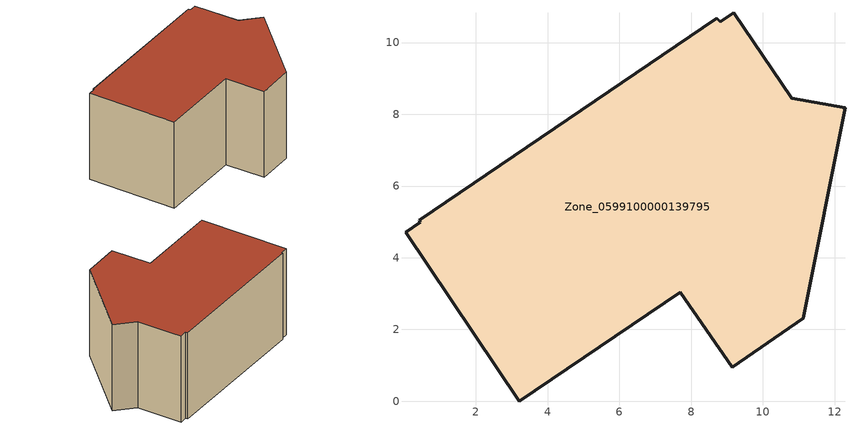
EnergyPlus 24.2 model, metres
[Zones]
Zone_0599100000139795
 floor ground (C_G): 9.19,10.83 10.81,8.45 12.29,8.18 11.12,2.31 9.14,0.95 7.7,3.04 3.21,0 0.04,4.72 0.45,5 0.41,5.05 8.71,10.68 8.82,10.58 z0
 wall outside (C_F): 10.81,8.45 9.19,10.83 8.82,10.58 8.71,10.68 0.41,5.05 0.45,5 0.04,4.72 3.21,0 7.7,3.04 9.14,0.95 11.12,2.31 12.29,8.18 10.81,8.45 z0:5.73
 roof outside (C_R): 8.82,10.58 8.71,10.68 0.41,5.05 0.45,5 0.04,4.72 3.21,0 7.7,3.04 9.14,0.95 11.12,2.31 12.29,8.18 10.81,8.45 9.19,10.83 z5.73
[BUILDING]
Pand.0599100000139795: North Axis=0; Terrain=City; Loads Convergence Tolerance Value=0.04; Temperature Convergence Tolerance Value=0.4; Solar Distribution=FullExterior; Maximum Number of Warmup Days=25; Minimum Number of Warmup Days=1
[Site:Location]
Rotterdam.The.Hague.AP_ZH_NLD Design_Conditions: Latitude=51.96; Longitude=4.45; Time Zone=1; Elevation=-4.5
[SITE:GROUNDTEMPERATURE:BUILDINGSURFACE]
18, 18, 18, 18, 18, 18, 18, 18, 18, 18, 18, 18
[MATERIAL] Thermal Absorptance=0.9; Solar Absorptance=0.7; Visible Absorptance=0.7
Name | Roughness | Thickness | Conductivity | Density | Specific Heat
G.TC.1975-1991 | MediumSmooth | 0.15 | 0.288461 | 540 | 1210
F.TC.1975-1991 | Rough | 0.3 | 0.230769 | 1920 | 840
R.TC.1975-1991 | MediumRough | 0.2 | 0.153846 | 1500 | 1000
[CONSTRUCTION]
C_G: G.TC.1975-1991
C_F: F.TC.1975-1991
C_R: R.TC.1975-1991
[ZONE]
Zone_0599100000139795: Type=1; Multiplier=1; Ceiling Height=Autocalculate; Volume=Autocalculate; Floor Area=autocalculate; Part of Total Floor Area=Yes
[ZONEINFILTRATION:DESIGNFLOWRATE]
Infil_Zone_0599100000139795: Zone or ZoneList or Space or SpaceList=Zone_0599100000139795; Schedule=AlwaysOn; Design Flow Rate Calculation Method=Flow/Area; Flow Rate per Floor Area=0.003; Constant Term Coefficient=1; Temperature Term Coefficient=0; Velocity Term Coefficient=0; Velocity Squared Term Coefficient=0
[HVACTEMPLATE:ZONE:IDEALLOADSAIRSYSTEM]
Zone_0599100000139795: Maximum Heating Supply Air Temperature=50; Minimum Cooling Supply Air Temperature=13; Maximum Heating Supply Air Humidity Ratio=0.0156; Minimum Cooling Supply Air Humidity Ratio=0.0077; Heating Limit=NoLimit; Cooling Limit=NoLimit; Dehumidification Control Type=ConstantSensibleHeatRatio; Cooling Sensible Heat Ratio=0.7; Dehumidification Setpoint=60; Humidification Control Type=None; Humidification Setpoint=30; Outdoor Air Method=None; Outdoor Air Flow Rate per Person=0.00944; Outdoor Air Flow Rate per Zone Floor Area=0; Outdoor Air Flow Rate per Zone=0; Demand Controlled Ventilation Type=None; Outdoor Air Economizer Type=NoEconomizer; Heat Recovery Type=None; Sensible Heat Recovery Effectiveness=0.7; Latent Heat Recovery Effectiveness=0.65
[ZONECONTROL:THERMOSTAT]
ThermostatControl_Zone_0599100000139795: Zone or ZoneList=Zone_0599100000139795; Control Type Schedule=DualSetpointControlType; Control 1=Thermostat_Zone_0599100000139795; Temperature Difference Between Cutout And Setpoint=0
[THERMOSTATSETPOINT:DUALSETPOINT]
Thermostat_Zone_0599100000139795: Heating Setpoint Temperature Schedule=HeatingSetpoint_Zone_0599100000139795; Cooling Setpoint Temperature Schedule=CoolingSetpoint_Zone_0599100000139795
[SCHEDULE:COMPACT]
HeatingSetpoint_Zone_0599100000139795: Through: 12/31, For: AllDays, Until: 24:00, 21
CoolingSetpoint_Zone_0599100000139795: Through: 12/31, For: AllDays, Until: 24:00, 24
DualSetpointControlType: Through: 12/31, For: AllDays, Until: 24:00, 4
AlwaysOn: Through: 12/31, For: AllDays, Until: 24:00, 1
